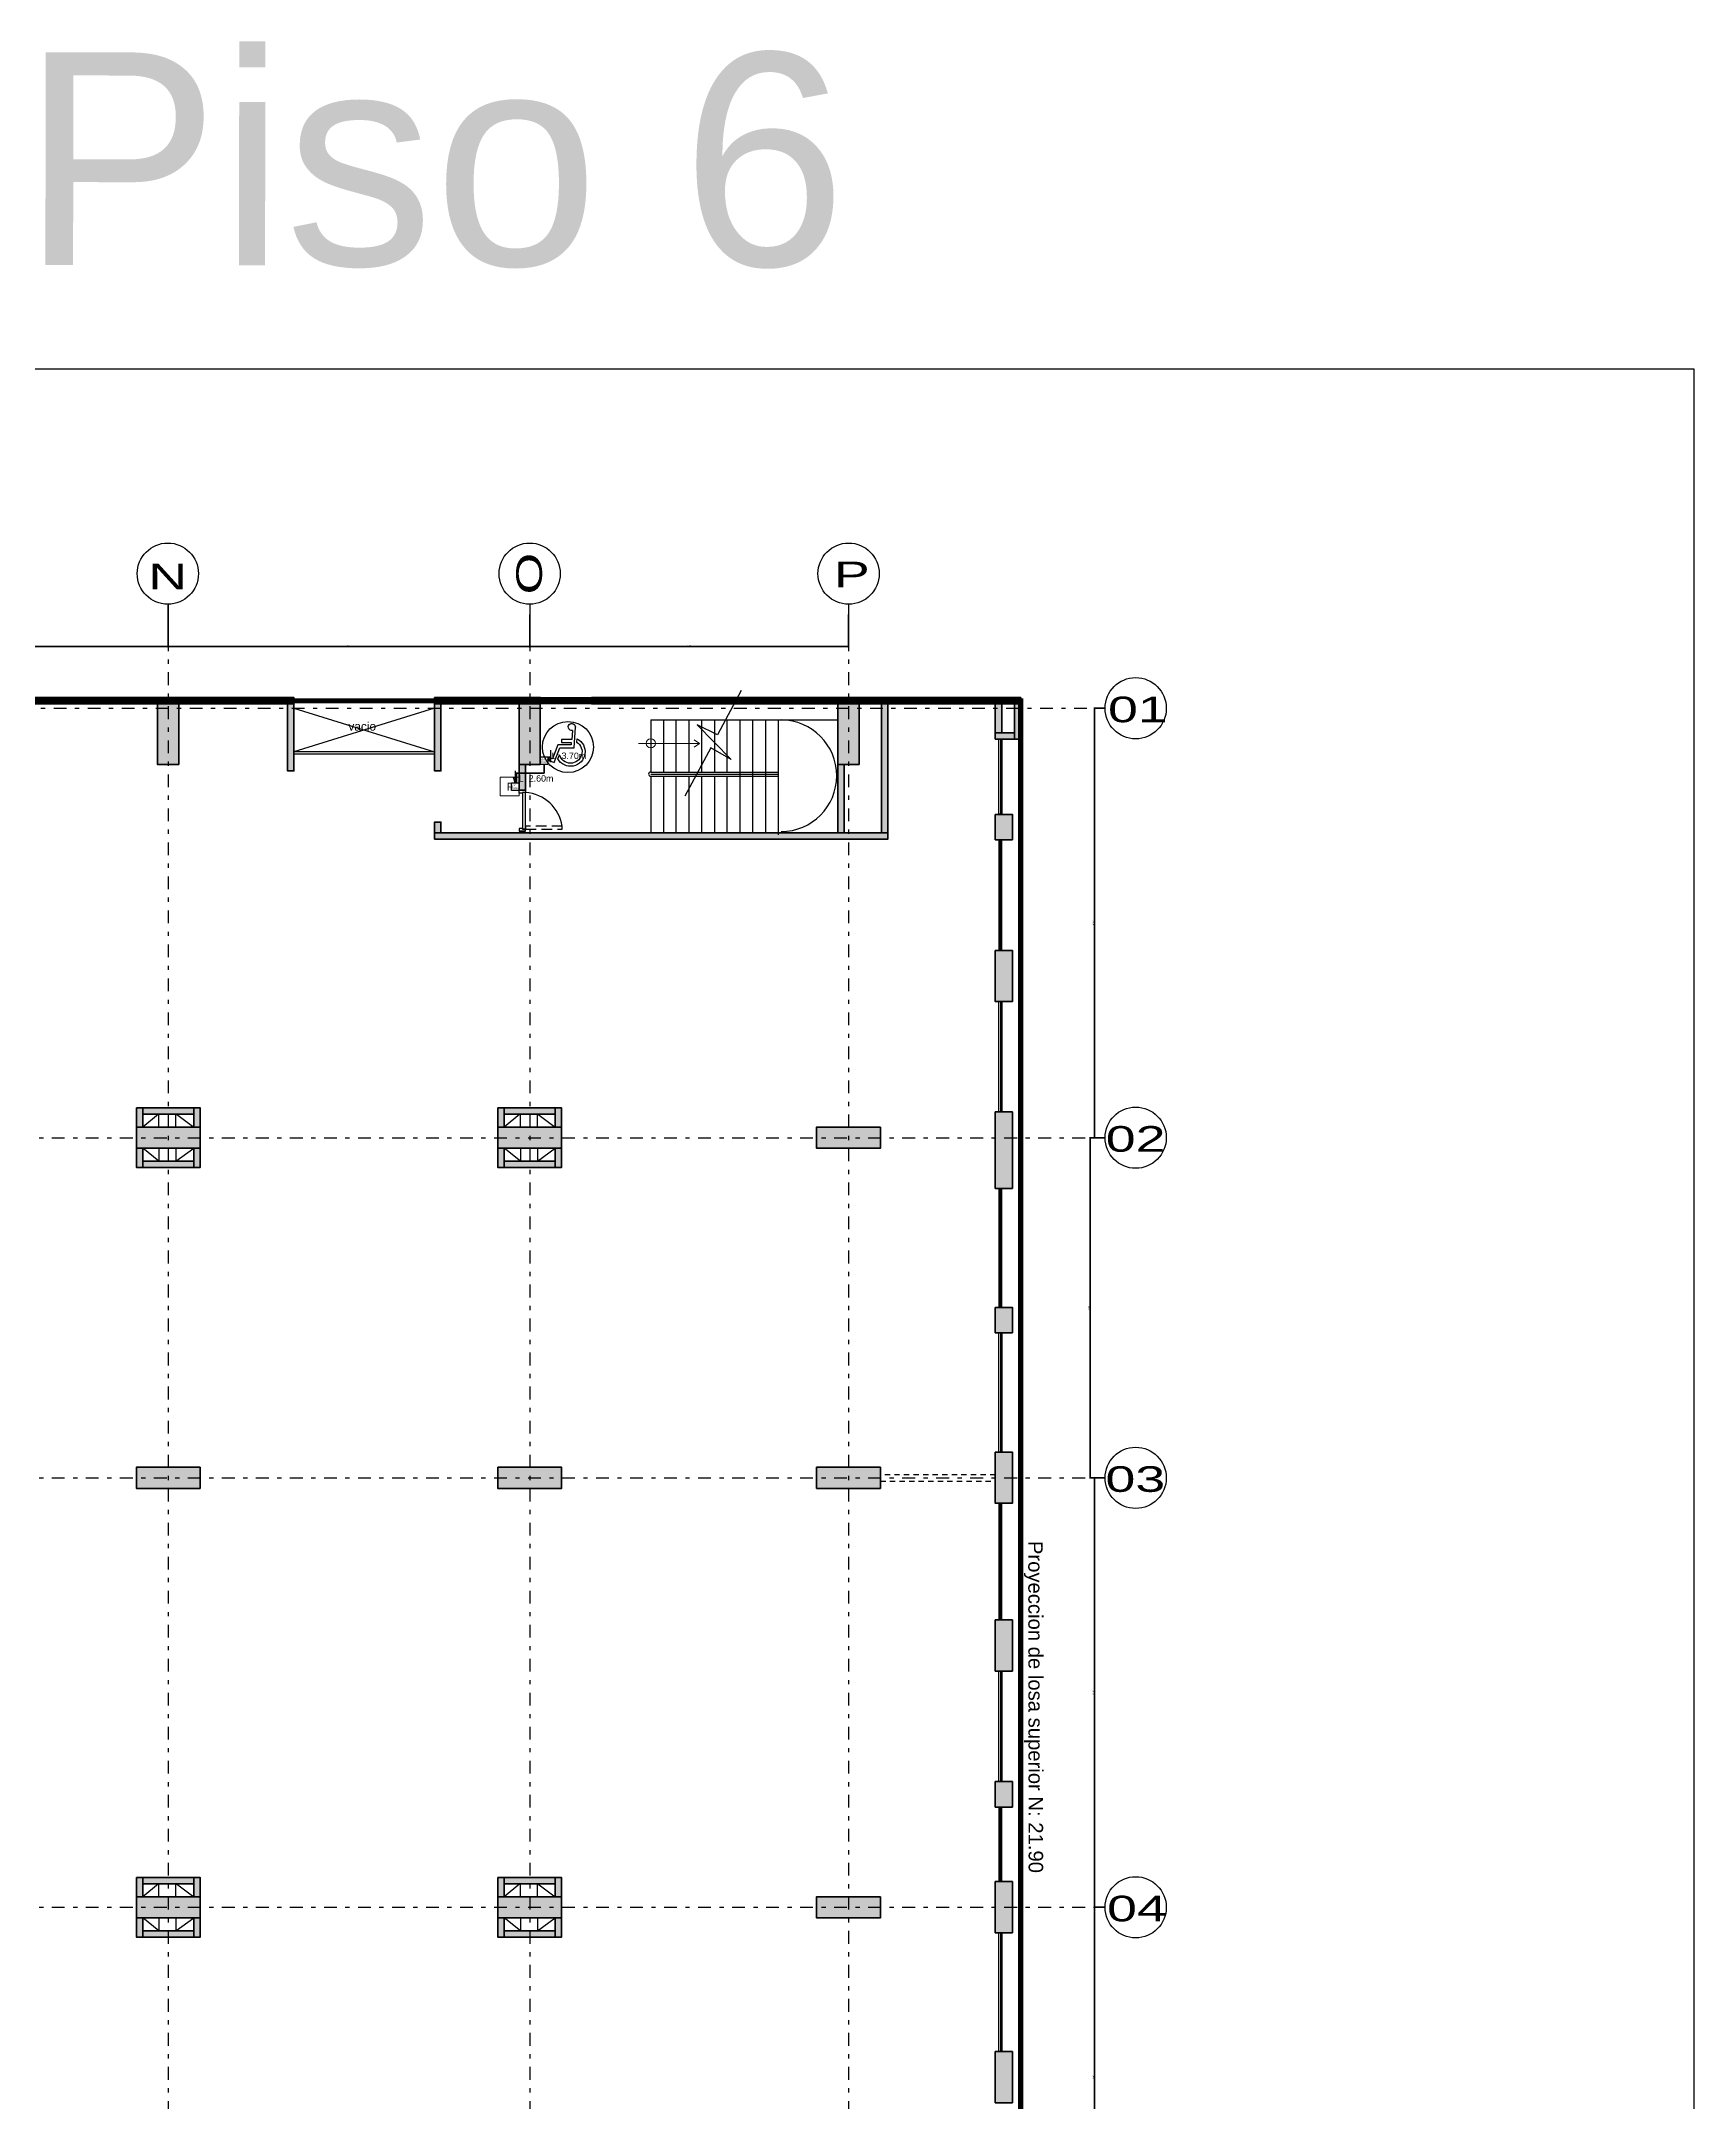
# Model space of a CAD drawing. Header units: millimetres. Extents: x 3781 to 4924, y 1639 to 1721.
# Drawn here: x 4450.88 to 4489.74, y 1671.61 to 1720.09 of the extents above; entities that cross this region are included whole.
import ezdxf
from ezdxf.enums import TextEntityAlignment as Align

# ---------------------------------------------------------------- set-up
doc = ezdxf.new("R2010")
doc.units = ezdxf.units.MM
for name, pattern in [('CENTER', [0.7, 0.3, -0.2, 0, -0.2]), ('DASHED2', [9.525, 6.35, -3.175]), ('HIDDEN', [0.375, 0.25, -0.125]), ('HIDDEN2', [0.1875, 0.125, -0.0625])]:
    doc.linetypes.add(name, pattern=pattern)
doc.layers.get('Defpoints').update_dxf_attribs({"color": 255})
for name, color, linetype in [('1amobla', 2, 'Continuous'), ('_ACHU3', 253, 'Continuous'), ('AREA PARQUEO', 51, 'Continuous'), ('AS_GL DETECCION_PISO 1', 7, 'Continuous'), ('AS_GL DETECCION_PISO 2', 7, 'Continuous'), ('EJE-ESTRUCTURA', 1, 'CENTER'), ('F-2', 2, 'Continuous'), ('GG_LAZO CONTROL DRIVERS', 82, 'Continuous'), ('HACHTCOLUMNA', 250, 'Continuous'), ('JCA_COTAS', 1, 'Continuous'), ('JCA_HATCH 254', 252, 'Continuous'), ('JCA_PROYECCIONES', 1, 'HIDDEN2'), ('JCA_TEXTO1', 2, 'Continuous'), ('JCA_TEXTO2', 3, 'Continuous'), ('LINEA-1', 1, 'Continuous'), ('MUEBLE', 1, 'Continuous'), ('PROYECCION', 1, 'DASHED2'), ('Subdivision', 1, 'Continuous'), ('TEXTO 3', 3, 'Continuous')]:
    doc.layers.add(name, color=color, linetype=linetype)
doc.layers.add('DIM-25', color=1, linetype='Continuous', plot=False)
for name, color, linetype, lineweight in [('Estructura', 6, 'Continuous', 40), ('Muro', 4, 'Continuous', 40), ('TEXTOS', 7, 'Continuous', 20), ('Vidrio', 2, 'Continuous', 30)]:
    doc.layers.add(name, color=color, linetype=linetype, lineweight=lineweight)
doc.styles.add('Arial_400', font='arial.ttf')
doc.styles.add('ROMANS', font='arial.ttf', dxfattribs={"width": 0.7})
doc.styles.get("Standard").update_dxf_attribs({"font": 'arial.ttf'})
doc.styles.add('style2', font='arial.ttf', dxfattribs={"width": 1.5})
doc.dimstyles.new('1-10', dxfattribs={"dimscale": 10, "dimtxt": 0.0037, "dimasz": 0.001, "dimexe": 0.0018, "dimexo": 0.0018, "dimgap": 0.0005, "dimtad": 1, "dimzin": 4, "dimdsep": 46, "dimtxsty": 'ROMANS', "dimblk": 'ARCHTICK', "dimcen": 0.003, "dimdle": 0.0015, "dimclrd": 1, "dimclre": 1, "dimclrt": 4, "dimadec": 0, "dimazin": 0, "dimtfac": 1, "dimtix": 1, "dimtmove": 2, "dimatfit": 3, "dimldrblk": 'flecha', "dimfxl": 1, "dimtolj": 1, "dimtzin": 4, "dimarcsym": 0})

# ---------------------------------------------------------------- blocks, each defined once
blk = doc.blocks.new('_ArchTick')
at = {"color": 0, "linetype": 'ByBlock', "const_width": 0.15}
blk.add_lwpolyline([(-0.5, -0.5), (0.5, 0.5)], dxfattribs=at)
blk = doc.blocks.new('*D50')
at = {"layer": 'Defpoints', "color": 0, "transparency": 16777216}
for p in [(1123.3, -5955.354), (1131.8, -5955.579), (1131.8, -5956.351)]:
    blk.add_point(p, dxfattribs=at)
at = {"layer": 'JCA_COTAS', "color": 1, "lineweight": -2, "transparency": 16777216}
for p, q in [((1123.3, -5955.372), (1123.3, -5956.369)), ((1131.8, -5955.597), (1131.8, -5956.369)), ((1123.285, -5956.351), (1131.815, -5956.351))]:
    blk.add_line(p, q, dxfattribs=at)
at = {"layer": 'JCA_COTAS', "color": 1, "lineweight": -2, "transparency": 16777216, "xscale": 0.01, "yscale": 0.01, "zscale": 0.01, "rotation": 180}
blk.add_blockref('_ArchTick', (1123.3, -5956.351), dxfattribs=at)
at = {"layer": 'JCA_COTAS', "color": 1, "lineweight": -2, "transparency": 16777216, "xscale": 0.01, "yscale": 0.01, "zscale": 0.01}
blk.add_blockref('_ArchTick', (1131.8, -5956.351), dxfattribs=at)
at = {"layer": 'JCA_COTAS', "color": 4, "transparency": 16777216, "insert": (1127.55, -5956.327), "char_height": 0.037, "attachment_point": 5, "style": 'ROMANS'}
blk.add_mtext('\\A1;8.50', dxfattribs=at)
blk = doc.blocks.new('flecha')
at = {"layer": '_ACHU3', "linetype": 'Continuous', "lineweight": 0}
h = blk.add_hatch(color=255, dxfattribs=at)
h.dxf.hatch_style = 1
h.paths.add_polyline_path([(0, 0), (2.4, 0.4), (2.4, 0), (4, 0), (4, 0), (2.4, 0), (2.4, -0.4)])
at = {"layer": '_ACHU3', "linetype": 'Continuous', "lineweight": 0, "flags": 128}
blk.add_lwpolyline([(0, 0), (2.4, 0.4), (2.4, 0), (2.4, 0), (4, 0), (4, 0), (2.4, 0), (2.4, -0.4), (0, 0)], dxfattribs=at)
blk = doc.blocks.new('*D51')
at = {"layer": 'Defpoints', "color": 0, "transparency": 16777216}
for p in [(1131.8, -5955.579), (1139.298, -5955.579), (1139.298, -5956.351)]:
    blk.add_point(p, dxfattribs=at)
at = {"layer": 'JCA_COTAS', "color": 1, "lineweight": -2, "transparency": 16777216}
for p, q in [((1131.8, -5955.597), (1131.8, -5956.369)), ((1139.298, -5955.597), (1139.298, -5956.369)), ((1131.785, -5956.351), (1139.313, -5956.351))]:
    blk.add_line(p, q, dxfattribs=at)
at = {"layer": 'JCA_COTAS', "color": 1, "lineweight": -2, "transparency": 16777216, "xscale": 0.01, "yscale": 0.01, "zscale": 0.01, "rotation": 180}
blk.add_blockref('_ArchTick', (1131.8, -5956.351), dxfattribs=at)
at = {"layer": 'JCA_COTAS', "color": 1, "lineweight": -2, "transparency": 16777216, "xscale": 0.01, "yscale": 0.01, "zscale": 0.01}
blk.add_blockref('_ArchTick', (1139.298, -5956.351), dxfattribs=at)
at = {"layer": 'JCA_COTAS', "color": 4, "transparency": 16777216, "insert": (1135.549, -5956.327), "char_height": 0.037, "attachment_point": 5, "style": 'ROMANS'}
blk.add_mtext('\\A1;7.50', dxfattribs=at)
blk = doc.blocks.new('*D52')
at = {"layer": 'Defpoints', "color": 0, "transparency": 16777216}
for p in [(1115.8, -5955.504), (1123.3, -5955.354), (1115.8, -5956.351)]:
    blk.add_point(p, dxfattribs=at)
at = {"layer": 'JCA_COTAS', "color": 1, "lineweight": -2, "transparency": 16777216}
for p, q in [((1115.8, -5955.522), (1115.8, -5956.369)), ((1123.3, -5955.372), (1123.3, -5956.369)), ((1123.315, -5956.351), (1115.785, -5956.351))]:
    blk.add_line(p, q, dxfattribs=at)
at = {"layer": 'JCA_COTAS', "color": 1, "lineweight": -2, "transparency": 16777216, "xscale": 0.01, "yscale": 0.01, "zscale": 0.01, "rotation": 180}
blk.add_blockref('_ArchTick', (1115.8, -5956.351), dxfattribs=at)
at = {"layer": 'JCA_COTAS', "color": 1, "lineweight": -2, "transparency": 16777216, "xscale": 0.01, "yscale": 0.01, "zscale": 0.01}
blk.add_blockref('_ArchTick', (1123.3, -5956.351), dxfattribs=at)
at = {"layer": 'JCA_COTAS', "color": 4, "transparency": 16777216, "insert": (1119.55, -5956.327), "char_height": 0.037, "attachment_point": 5, "style": 'ROMANS'}
blk.add_mtext('\\A1;7.50', dxfattribs=at)
blk = doc.blocks.new('*D53')
at = {"layer": 'Defpoints', "color": 0, "transparency": 16777216}
for p in [(1145.333, -5975.899), (1145.083, -5985.999), (1145.333, -5985.999)]:
    blk.add_point(p, dxfattribs=at)
at = {"layer": 'JCA_COTAS', "color": 1, "lineweight": -2, "transparency": 16777216}
for p, q in [((1145.315, -5975.899), (1145.065, -5975.899)), ((1145.083, -5975.884), (1145.083, -5986.014)), ((1145.315, -5985.999), (1145.065, -5985.999))]:
    blk.add_line(p, q, dxfattribs=at)
at = {"layer": 'JCA_COTAS', "color": 1, "lineweight": -2, "transparency": 16777216, "xscale": 0.01, "yscale": 0.01, "zscale": 0.01}
for p, rotation in [((1145.083, -5975.899), 90), ((1145.083, -5985.999), 270)]:
    blk.add_blockref('_ArchTick', p, dxfattribs=dict(at, rotation=rotation))
at = {"layer": 'JCA_COTAS', "color": 4, "transparency": 16777216, "insert": (1145.059, -5980.949), "char_height": 0.037, "attachment_point": 5, "rotation": 90, "style": 'ROMANS'}
blk.add_mtext('\\A1;10.10', dxfattribs=at)
blk = doc.blocks.new('*D54')
at = {"layer": 'Defpoints', "color": 0, "transparency": 16777216}
for p in [(1145.333, -5985.999), (1145.083, -5993.999), (1145.333, -5993.999)]:
    blk.add_point(p, dxfattribs=at)
at = {"layer": 'JCA_COTAS', "color": 1, "lineweight": -2, "transparency": 16777216}
for p, q in [((1145.315, -5985.999), (1145.065, -5985.999)), ((1145.083, -5985.984), (1145.083, -5994.014)), ((1145.315, -5993.999), (1145.065, -5993.999))]:
    blk.add_line(p, q, dxfattribs=at)
at = {"layer": 'JCA_COTAS', "color": 1, "lineweight": -2, "transparency": 16777216, "xscale": 0.01, "yscale": 0.01, "zscale": 0.01}
for p, rotation in [((1145.083, -5985.999), 90), ((1145.083, -5993.999), 270)]:
    blk.add_blockref('_ArchTick', p, dxfattribs=dict(at, rotation=rotation))
at = {"layer": 'JCA_COTAS', "color": 4, "transparency": 16777216, "insert": (1145.059, -5989.999), "char_height": 0.037, "attachment_point": 5, "rotation": 90, "style": 'ROMANS'}
blk.add_mtext('\\A1;8.00', dxfattribs=at)
blk = doc.blocks.new('*D57')
at = {"layer": 'Defpoints', "color": 0, "transparency": 16777216}
for p in [(1145.333, -5957.799), (1145.083, -5967.899), (1145.333, -5967.899)]:
    blk.add_point(p, dxfattribs=at)
at = {"layer": 'JCA_COTAS', "color": 1, "lineweight": -2, "transparency": 16777216}
for p, q in [((1145.315, -5957.799), (1145.065, -5957.799)), ((1145.083, -5957.784), (1145.083, -5967.914)), ((1145.315, -5967.899), (1145.065, -5967.899))]:
    blk.add_line(p, q, dxfattribs=at)
at = {"layer": 'JCA_COTAS', "color": 1, "lineweight": -2, "transparency": 16777216, "xscale": 0.01, "yscale": 0.01, "zscale": 0.01}
for p, rotation in [((1145.083, -5957.799), 90), ((1145.083, -5967.899), 270)]:
    blk.add_blockref('_ArchTick', p, dxfattribs=dict(at, rotation=rotation))
at = {"layer": 'JCA_COTAS', "color": 4, "transparency": 16777216, "insert": (1145.059, -5962.849), "char_height": 0.037, "attachment_point": 5, "rotation": 90, "style": 'ROMANS'}
blk.add_mtext('\\A1;10.10', dxfattribs=at)
blk = doc.blocks.new('*D58')
at = {"layer": 'Defpoints', "color": 0, "transparency": 16777216}
for p in [(1145.233, -5967.899), (1144.984, -5975.899), (1145.333, -5975.899)]:
    blk.add_point(p, dxfattribs=at)
at = {"layer": 'JCA_COTAS', "color": 1, "lineweight": -2, "transparency": 16777216}
for p, q in [((1145.215, -5967.899), (1144.966, -5967.899)), ((1144.984, -5967.884), (1144.984, -5975.914)), ((1145.315, -5975.899), (1144.966, -5975.899))]:
    blk.add_line(p, q, dxfattribs=at)
at = {"layer": 'JCA_COTAS', "color": 1, "lineweight": -2, "transparency": 16777216, "xscale": 0.01, "yscale": 0.01, "zscale": 0.01}
for p, rotation in [((1144.984, -5967.899), 90), ((1144.984, -5975.899), 270)]:
    blk.add_blockref('_ArchTick', p, dxfattribs=dict(at, rotation=rotation))
at = {"layer": 'JCA_COTAS', "color": 4, "transparency": 16777216, "insert": (1144.96, -5971.899), "char_height": 0.037, "attachment_point": 5, "rotation": 90, "style": 'ROMANS'}
blk.add_mtext('\\A1;8.00', dxfattribs=at)
blk = doc.blocks.new('discap')
at = {"layer": 'TEXTO 3', "color": 0, "linetype": 'Continuous'}
for p, q in [((-179169, -277469), (-179154, -277610)), ((-178353, -278322), (-178426, -278155))]:
    blk.add_line(p, q, dxfattribs=at)
blk.add_lwpolyline([(-178974, -277120), (-178946, -277498), (-178511, -277498), (-178511, -277624), (-178926, -277624), (-178926, -277730), (-178352, -277730), (-178127, -278321), (-177953, -278254), (-177909, -278371), (-178198, -278488), (-178440, -277852), (-179047, -277852), (-179102, -276980)], dxfattribs=at)
for centre, radius, start, end in [((-178951, -276970), 152, 261.2603, 183.66969), ((-178897, -278025), 619, 116.09541, 331.34503), ((-178897, -278025), 488, 121.7945, 344.57102)]:
    blk.add_arc(centre, radius, start, end, dxfattribs=at)
blk = doc.blocks.new('AS_Manual Pull Station _Addressable_')
at = {"color": 0, "linetype": 'Continuous', "lineweight": 15}
for p, q in [((-0.155, 0.15), (0.14, 0.15)), ((-0.155, -0.145), (-0.155, 0.15)), ((0.14, 0.15), (0.14, -0.145)), ((0.14, -0.145), (-0.155, -0.145))]:
    blk.add_line(p, q, dxfattribs=at)
at = {"color": 0, "linetype": 'Continuous', "lineweight": 15, "style": 'Arial_400'}
blk.add_text('F', height=0.127, dxfattribs=at).set_placement((0, 0), align=Align.MIDDLE_CENTER)
blk = doc.blocks.new('Caja metalica de 12')
at = {"layer": '1amobla', "linetype": 'Continuous', "ltscale": 0.3}
blk.add_lwpolyline([(-1069.691, -2855.357), (-1069.511, -2855.357), (-1069.511, -2855.537), (-1069.691, -2855.537), (-1069.691, -2855.357)], dxfattribs=at)
at = {"layer": '1amobla', "color": 7, "linetype": 'Continuous', "ltscale": 0.3, "insert": (-1069.679, -2855.397), "char_height": 0.04, "width": 0.07916, "attachment_point": 1}
blk.add_mtext('CM 12X12', dxfattribs=at)
blk = doc.blocks.new('Est etapa 3 torre')
at = {"layer": 'HACHTCOLUMNA'}
h = blk.add_hatch(color=256, dxfattribs=at)
h.paths.add_polyline_path([(1123.55, -5959.124), (1123.05, -5959.124), (1123.05, -5957.624), (1123.55, -5957.624)])
h.paths.add_polyline_path([(1116.05, -5959.124), (1115.55, -5959.124), (1115.55, -5957.624), (1116.05, -5957.624)])
h.paths.add_polyline_path([(1139.548, -5959.124), (1139.048, -5959.124), (1139.048, -5957.624), (1139.548, -5957.624)])
h.paths.add_polyline_path([(1132.05, -5959.124), (1131.55, -5959.124), (1131.55, -5957.624), (1132.05, -5957.624)])
h.paths.add_polyline_path([(1140.048, -5967.649), (1140.048, -5968.149), (1138.548, -5968.149), (1138.548, -5967.649)])
h.paths.add_polyline_path([(1124.05, -5967.649), (1124.05, -5968.149), (1122.55, -5968.149), (1122.55, -5967.649)])
h.paths.add_polyline_path([(1131.05, -5967.649), (1131.05, -5968.149), (1132.55, -5968.149), (1132.55, -5967.649)])
h.paths.add_polyline_path([(1115.05, -5967.649), (1115.05, -5968.149), (1116.55, -5968.149), (1116.55, -5967.649)])
h.paths.add_polyline_path([(1140.048, -5975.649), (1140.048, -5976.149), (1138.548, -5976.149), (1138.548, -5975.649)])
h.paths.add_polyline_path([(1124.05, -5975.649), (1124.05, -5976.149), (1122.55, -5976.149), (1122.55, -5975.649)])
h.paths.add_polyline_path([(1131.05, -5975.649), (1131.05, -5976.149), (1132.55, -5976.149), (1132.55, -5975.649)])
h.paths.add_polyline_path([(1115.05, -5975.649), (1115.05, -5976.149), (1116.55, -5976.149), (1116.55, -5975.649)])
h.paths.add_polyline_path([(1140.048, -5985.749), (1140.048, -5986.249), (1138.548, -5986.249), (1138.548, -5985.749)])
h.paths.add_polyline_path([(1124.05, -5985.749), (1124.05, -5986.249), (1122.55, -5986.249), (1122.55, -5985.749)])
h.paths.add_polyline_path([(1131.05, -5985.749), (1131.05, -5986.249), (1132.55, -5986.249), (1132.55, -5985.749)])
h.paths.add_polyline_path([(1115.05, -5985.749), (1115.05, -5986.249), (1116.55, -5986.249), (1116.55, -5985.749)])
h.paths.add_polyline_path([(1140.048, -5993.749), (1140.048, -5994.249), (1138.548, -5994.249), (1138.548, -5993.749)])
h.paths.add_polyline_path([(1124.05, -5993.749), (1124.05, -5994.249), (1122.55, -5994.249), (1122.55, -5993.749)])
h.paths.add_polyline_path([(1131.05, -5993.749), (1131.05, -5994.249), (1132.55, -5994.249), (1132.55, -5993.749)])
h.paths.add_polyline_path([(1115.05, -5993.749), (1115.05, -5994.249), (1116.55, -5994.249), (1116.55, -5993.749)])
h.paths.add_polyline_path([(1132.05, -6003.426), (1131.55, -6003.426), (1131.55, -6004.922), (1132.05, -6004.922)])
h.paths.add_polyline_path([(1138.153, -6003.424), (1139.653, -6003.424), (1139.653, -6003.924), (1138.153, -6003.924)])
h.paths.add_polyline_path([(1116.05, -6004.924), (1116.05, -6003.424), (1115.55, -6003.424), (1115.55, -6004.924)])
h.paths.add_polyline_path([(1123.55, -6004.924), (1123.55, -6003.424), (1123.05, -6003.424), (1123.05, -6004.924)])
h.paths.add_polyline_path([(1139.048, -6011.949), (1139.048, -6009.549), (1139.548, -6009.549), (1139.548, -6011.949)])
h.paths.add_polyline_path([(1131.55, -6009.549), (1131.55, -6011.949), (1132.05, -6011.949), (1132.05, -6009.549)])
h.paths.add_polyline_path([(1123.05, -6009.549), (1123.05, -6011.949), (1123.55, -6011.949), (1123.55, -6009.549)])
h.paths.add_polyline_path([(1116.05, -6009.549), (1116.05, -6011.949), (1115.55, -6011.949), (1115.55, -6009.549)])
at = {"layer": 'EJE-ESTRUCTURA'}
for p, q in [((1123.3, -5955.354), (1123.3, -6014.914)), ((1131.8, -5955.354), (1131.8, -6014.914)), ((1139.298, -5955.354), (1139.298, -6014.914)), ((1139.298, -5955.354), (1139.298, -6014.914)), ((1114.205, -5957.799), (1145.333, -5957.799)), ((1114.163, -5967.899), (1145.333, -5967.899)), ((1114.163, -5975.899), (1145.333, -5975.899)), ((1114.163, -5985.999), (1145.333, -5985.999))]:
    blk.add_line(p, q, dxfattribs=at)
at = {"layer": 'Estructura'}
for points in [[(1123.55, -5959.124), (1123.05, -5959.124), (1123.05, -5957.624), (1123.55, -5957.624)], [(1132.05, -5959.124), (1131.55, -5959.124), (1131.55, -5957.624), (1132.05, -5957.624)], [(1139.548, -5959.124), (1139.048, -5959.124), (1139.048, -5957.624), (1139.548, -5957.624)], [(1124.05, -5967.649), (1124.05, -5968.149), (1122.55, -5968.149), (1122.55, -5967.649)], [(1131.05, -5967.649), (1131.05, -5968.149), (1132.55, -5968.149), (1132.55, -5967.649)], [(1140.048, -5967.649), (1140.048, -5968.149), (1138.548, -5968.149), (1138.548, -5967.649)], [(1124.05, -5975.649), (1124.05, -5976.149), (1122.55, -5976.149), (1122.55, -5975.649)], [(1131.05, -5975.649), (1131.05, -5976.149), (1132.55, -5976.149), (1132.55, -5975.649)], [(1140.048, -5975.649), (1140.048, -5976.149), (1138.548, -5976.149), (1138.548, -5975.649)], [(1124.05, -5985.749), (1124.05, -5986.249), (1122.55, -5986.249), (1122.55, -5985.749)], [(1131.05, -5985.749), (1131.05, -5986.249), (1132.55, -5986.249), (1132.55, -5985.749)], [(1140.048, -5985.749), (1140.048, -5986.249), (1138.548, -5986.249), (1138.548, -5985.749)]]:
    blk.add_lwpolyline(points, close=True, dxfattribs=at)
at = {"layer": 'JCA_TEXTO1', "linetype": 'Continuous'}
for centre in [(1123.29, -5954.634), (1131.8, -5954.634), (1139.301, -5954.634), (1146.053, -5957.799), (1146.053, -5967.899), (1146.053, -5975.899), (1146.053, -5985.999)]:
    blk.add_circle(centre, 0.72, dxfattribs=at)
at = {"layer": 'JCA_TEXTO2', "style": 'style2', "width": 1.5}
for s, height, rotation, p in [('O', 0.603, 90.0293, (1132.089, -5955.124)), ('N', 0.603, 0.0293, (1122.832, -5955.005)), ('P', 0.603, 0.0293, (1138.956, -5954.954)), ('01', 0.6031, 0.0293, (1145.402, -5958.129)), ('02', 0.6031, 0.0293, (1145.349, -5968.229)), ('03', 0.6031, 0.0293, (1145.342, -5976.229)), ('04', 0.6031, 0.0293, (1145.38, -5986.329))]:
    blk.add_text(s, height=height, rotation=rotation, dxfattribs=at).set_placement(p)
at = {"layer": 'JCA_COTAS'}
for base, p1, p2, picture, middle in [((1115.8, -5956.351), (1123.3, -5955.354), (1115.8, -5955.504), '*D52', (1119.55, -5956.327)), ((1131.8, -5956.351), (1123.3, -5955.354), (1131.8, -5955.579), '*D50', (1127.55, -5956.327)), ((1139.298, -5956.351), (1131.8, -5955.579), (1139.298, -5955.579), '*D51', (1135.549, -5956.327))]:
    dim = blk.add_linear_dim(base=base, p1=p1, p2=p2, dimstyle='1-10', dxfattribs=at)
    dim.commit()
    dim.dimension.update_dxf_attribs({"geometry": picture, "text_midpoint": middle})
for base, p1, p2, picture, middle in [((1145.083, -5967.899), (1145.333, -5957.799), (1145.333, -5967.899), '*D57', (1145.059, -5962.849)), ((1144.984, -5975.899), (1145.233, -5967.899), (1145.333, -5975.899), '*D58', (1144.96, -5971.899)), ((1145.083, -5985.999), (1145.333, -5975.899), (1145.333, -5985.999), '*D53', (1145.059, -5980.949)), ((1145.083, -5993.999), (1145.333, -5985.999), (1145.333, -5993.999), '*D54', (1145.059, -5989.999))]:
    dim = blk.add_linear_dim(base=base, p1=p1, p2=p2, angle=90, dimstyle='1-10', dxfattribs=at)
    dim.commit()
    dim.dimension.update_dxf_attribs({"geometry": picture, "text_midpoint": middle})

msp = doc.modelspace()

# ---------------------------------------------------------------- hatches: boundary and pattern name
at = {"layer": 'JCA_HATCH 254'}
h = msp.add_hatch(color=256, dxfattribs=at)
h.paths.add_polyline_path([(4456.82, 1704.653), (4453.615, 1704.653), (4453.615, 1704.503), (4456.67, 1704.503), (4456.67, 1702.929), (4456.82, 1702.929)])
h.paths.add_polyline_path([(4453.615, 1704.503), (4453.615, 1704.653), (4446.615, 1704.653), (4446.615, 1704.503)])
h = msp.add_hatch(color=256, dxfattribs=at)
h.paths.add_polyline_path([(4470.637, 1701.473), (4470.787, 1701.473), (4470.787, 1704.503), (4473.916, 1704.503), (4473.916, 1704.653), (4470.637, 1704.653)])
h.paths.add_polyline_path([(4470.112, 1704.653), (4470.112, 1704.503), (4470.637, 1704.503), (4470.637, 1704.653)])
h.paths.add_polyline_path([(4463.815, 1704.503), (4463.815, 1704.653), (4470.112, 1704.653), (4470.112, 1704.503)])
h.paths.add_polyline_path([(4470.112, 1701.473), (4469.962, 1701.473), (4469.962, 1701.472), (4470.112, 1701.472)])
h.paths.add_polyline_path([(4469.762, 1701.473), (4469.612, 1701.473), (4469.612, 1703.078), (4469.762, 1703.078)])
h.paths.add_polyline_path([(4460.128, 1701.322), (4460.128, 1701.472), (4470.787, 1701.472), (4470.787, 1701.322)])
h.paths.add_polyline_path([(4462.265, 1702.475), (4462.115, 1702.475), (4462.115, 1703.078), (4462.265, 1703.078)])
h.paths.add_polyline_path([(4460.128, 1704.503), (4460.128, 1704.653), (4462.615, 1704.653), (4462.615, 1704.503)])
h.paths.add_polyline_path([(4460.278, 1704.503), (4460.128, 1704.503), (4460.128, 1702.929), (4460.278, 1702.929)])
h.paths.add_polyline_path([(4460.278, 1701.473), (4460.128, 1701.473), (4460.128, 1701.725), (4460.278, 1701.725)])
h = msp.add_hatch(color=256, dxfattribs=at)
h.paths.add_polyline_path([(4473.316, 1703.828), (4473.466, 1703.828), (4473.466, 1704.503), (4473.316, 1704.503)])
h.paths.add_polyline_path([(4473.316, 1701.906), (4473.316, 1701.309), (4473.716, 1701.309), (4473.716, 1701.906)])
h.paths.add_polyline_path([(4473.316, 1698.707), (4473.316, 1697.505), (4473.716, 1697.505), (4473.716, 1698.707)])
h.paths.add_polyline_path([(4473.316, 1664.854), (4473.316, 1663.651), (4473.716, 1663.651), (4473.716, 1664.854)])
h.paths.add_polyline_path([(4473.316, 1672.809), (4473.316, 1671.606), (4473.716, 1671.606), (4473.716, 1672.809)])
h.paths.add_polyline_path([(4473.316, 1679.159), (4473.316, 1678.562), (4473.716, 1678.562), (4473.716, 1679.159)])
h.paths.add_polyline_path([(4473.316, 1682.961), (4473.316, 1681.758), (4473.716, 1681.758), (4473.716, 1682.961)])
h.paths.add_polyline_path([(4473.316, 1690.31), (4473.316, 1689.714), (4473.716, 1689.714), (4473.716, 1690.31)])
h.paths.add_polyline_path([(4473.316, 1694.553), (4473.316, 1694.053)], flags=17)
h.paths.add_polyline_path([(4473.316, 1694.909), (4473.316, 1693.11), (4473.716, 1693.11), (4473.716, 1694.909)])
h.paths.add_polyline_path([(4473.316, 1686.909), (4473.316, 1685.706), (4473.716, 1685.706), (4473.716, 1686.909)])
h.paths.add_polyline_path([(4473.316, 1668.809), (4473.316, 1667.606), (4473.716, 1667.606), (4473.716, 1668.809)])
h.paths.add_polyline_path([(4473.766, 1703.678), (4473.766, 1703.828), (4473.316, 1703.828), (4473.316, 1703.678)])
h.paths.add_polyline_path([(4473.766, 1703.678), (4473.916, 1703.678), (4473.916, 1704.503), (4473.766, 1704.503)])
h.paths.add_polyline_path([(4473.316, 1676.809), (4473.316, 1675.606), (4473.716, 1675.606), (4473.716, 1676.809)])
h = msp.add_hatch(color=256, dxfattribs=at)
h.paths.add_polyline_path([(4453.115, 1695.003), (4453.265, 1695.003), (4453.265, 1694.553), (4453.115, 1694.553)])
h.paths.add_polyline_path([(4453.265, 1695.003), (4453.265, 1694.853), (4454.465, 1694.853), (4454.465, 1695.003)])
h.paths.add_polyline_path([(4454.465, 1695.003), (4454.615, 1695.003), (4454.615, 1694.553), (4454.465, 1694.553)])
h.paths.add_polyline_path([(4461.615, 1695.003), (4461.765, 1695.003), (4461.765, 1694.553), (4461.615, 1694.553)])
h.paths.add_polyline_path([(4461.765, 1695.003), (4461.765, 1694.853), (4462.965, 1694.853), (4462.965, 1695.003)])
h.paths.add_polyline_path([(4462.965, 1695.003), (4463.115, 1695.003), (4463.115, 1694.553), (4462.965, 1694.553)])
h.paths.add_polyline_path([(4453.265, 1693.603), (4453.115, 1693.603), (4453.115, 1694.053), (4453.265, 1694.053)])
h.paths.add_polyline_path([(4454.465, 1693.603), (4454.615, 1693.603), (4454.615, 1694.053), (4454.465, 1694.053)])
h.paths.add_polyline_path([(4453.265, 1693.603), (4453.265, 1693.753), (4454.465, 1693.753), (4454.465, 1693.603)])
h.paths.add_polyline_path([(4461.765, 1693.603), (4461.615, 1693.603), (4461.615, 1694.053), (4461.765, 1694.053)])
h.paths.add_polyline_path([(4462.965, 1693.603), (4463.115, 1693.603), (4463.115, 1694.053), (4462.965, 1694.053)])
h.paths.add_polyline_path([(4461.765, 1693.603), (4461.765, 1693.753), (4462.965, 1693.753), (4462.965, 1693.603)])
h.paths.add_polyline_path([(4453.115, 1676.903), (4453.265, 1676.903), (4453.265, 1676.453), (4453.115, 1676.453)])
h.paths.add_polyline_path([(4453.265, 1676.903), (4453.265, 1676.753), (4454.465, 1676.753), (4454.465, 1676.903)])
h.paths.add_polyline_path([(4454.465, 1676.903), (4454.615, 1676.903), (4454.615, 1676.453), (4454.465, 1676.453)])
h.paths.add_polyline_path([(4461.615, 1676.903), (4461.765, 1676.903), (4461.765, 1676.453), (4461.615, 1676.453)])
h.paths.add_polyline_path([(4461.765, 1676.903), (4461.765, 1676.753), (4462.965, 1676.753), (4462.965, 1676.903)])
h.paths.add_polyline_path([(4462.965, 1676.903), (4463.115, 1676.903), (4463.115, 1676.453), (4462.965, 1676.453)])
h.paths.add_polyline_path([(4453.265, 1675.503), (4453.115, 1675.503), (4453.115, 1675.953), (4453.265, 1675.953)])
h.paths.add_polyline_path([(4454.465, 1675.503), (4454.615, 1675.503), (4454.615, 1675.953), (4454.465, 1675.953)])
h.paths.add_polyline_path([(4453.265, 1675.503), (4453.265, 1675.653), (4454.465, 1675.653), (4454.465, 1675.503)])
h.paths.add_polyline_path([(4461.765, 1675.503), (4461.615, 1675.503), (4461.615, 1675.953), (4461.765, 1675.953)])
h.paths.add_polyline_path([(4462.965, 1675.503), (4463.115, 1675.503), (4463.115, 1675.953), (4462.965, 1675.953)])
h.paths.add_polyline_path([(4461.765, 1675.503), (4461.765, 1675.653), (4462.965, 1675.653), (4462.965, 1675.503)])

# ---------------------------------------------------------------- linework, layer by layer
at = {"layer": '1amobla', "color": 7, "linetype": 'Continuous', "ltscale": 0.3, "true_color": 0xffffff}
msp.add_lwpolyline([(4431.295, 1712.387), (4489.743, 1712.387), (4489.743, 1639.402), (4431.295, 1639.402)], close=True, dxfattribs=at)
for points in [[(4462.615, 1703.259), (4462.795, 1703.259), (4462.795, 1703.079), (4462.615, 1703.079), (4462.615, 1703.259)], [(4462.615, 1703.259), (4462.795, 1703.259), (4462.795, 1703.079), (4462.615, 1703.079), (4462.615, 1703.259)], [(4461.935, 1702.651), (4462.115, 1702.651), (4462.115, 1702.471), (4461.935, 1702.471), (4461.935, 1702.651)], [(4461.935, 1702.651), (4462.115, 1702.651), (4462.115, 1702.471), (4461.935, 1702.471), (4461.935, 1702.651)]]:
    msp.add_lwpolyline(points, dxfattribs=at)
at = {"layer": 'AREA PARQUEO', "color": 2}
for p, q in [((4465.212, 1704.128), (4465.212, 1702.903)), ((4465.212, 1704.128), (4469.612, 1704.128)), ((4465.512, 1704.128), (4465.512, 1702.903)), ((4465.812, 1702.903), (4465.812, 1704.128)), ((4466.112, 1702.903), (4466.112, 1704.128)), ((4466.412, 1702.903), (4466.412, 1704.128)), ((4466.712, 1704.128), (4466.712, 1702.903)), ((4467.012, 1702.903), (4467.012, 1704.128)), ((4467.312, 1701.472), (4467.312, 1704.128)), ((4467.612, 1701.472), (4467.612, 1704.128)), ((4467.912, 1704.128), (4467.912, 1701.472)), ((4468.212, 1704.128), (4468.212, 1701.424)), ((4465.212, 1702.903), (4468.212, 1702.903)), ((4465.212, 1702.853), (4468.212, 1702.853)), ((4465.212, 1702.803), (4465.212, 1701.472)), ((4465.212, 1702.803), (4468.212, 1702.803)), ((4465.512, 1702.803), (4465.512, 1701.472)), ((4465.812, 1701.472), (4465.812, 1702.803)), ((4466.112, 1701.472), (4466.112, 1702.803)), ((4466.412, 1701.472), (4466.412, 1702.803)), ((4466.712, 1702.803), (4466.712, 1701.472)), ((4467.012, 1701.472), (4467.012, 1702.803))]:
    msp.add_line(p, q, dxfattribs=at)
at = {"layer": 'AREA PARQUEO', "color": 252}
msp.add_circle((4463.265, 1703.491), 0.6, dxfattribs=at)
msp.add_circle((4463.265, 1703.491), 0.6, dxfattribs=at)
at = {"layer": 'AREA PARQUEO', "color": 2}
msp.add_arc((4465.212, 1702.853), 0.05, 90, 270, dxfattribs=at)
at = {"layer": 'AS_GL DETECCION_PISO 2', "color": 5, "linetype": 'Continuous', "lineweight": 50}
for points in [[(4462.181, 1702.879), (4462.051, 1702.879), (4462.051, 1702.651)], [(4462.705, 1703.079), (4462.705, 1702.879), (4462.181, 1702.879)]]:
    msp.add_lwpolyline(points, dxfattribs=at)
at = {"layer": 'Defpoints', "ltscale": 5, "const_width": 0.12}
msp.add_lwpolyline([(4442.321, 1704.578), (4473.913, 1704.578), (4473.913, 1650.103), (4442.321, 1650.103)], close=True, dxfattribs=at)
at = {"layer": 'DIM-25'}
msp.add_arc((4462.195, 1701.479), 0.948, 8.9952, 85.6635, dxfattribs=at)
at = {"layer": 'F-2'}
for points in [[(4462.199, 1702.407), (4462.117, 1702.407), (4462.117, 1702.475), (4462.267, 1702.475), (4462.267, 1702.424), (4462.199, 1702.424), (4462.199, 1702.407)], [(4462.25, 1702.482), (4462.25, 1702.475), (4462.134, 1702.475), (4462.134, 1702.482)], [(4462.199, 1701.576), (4462.117, 1701.576), (4462.117, 1701.509), (4462.267, 1701.509), (4462.267, 1701.559), (4462.199, 1701.559), (4462.199, 1701.576)], [(4462.25, 1701.492), (4462.25, 1701.509), (4462.134, 1701.509), (4462.134, 1701.492)]]:
    msp.add_lwpolyline(points, dxfattribs=at)
msp.add_lwpolyline([(4462.199, 1701.559), (4462.267, 1701.559), (4462.267, 1702.424), (4462.199, 1702.424)], close=True, dxfattribs=at)
at = {"layer": 'GG_LAZO CONTROL DRIVERS', "ltscale": 0.3}
for points in [[(4462.851, 1703.417), (4462.851, 1703.133), (4462.807, 1703.259), (4462.851, 1703.259)], [(4462.025, 1702.934), (4462.025, 1702.651), (4461.981, 1702.777), (4462.025, 1702.777)]]:
    msp.add_lwpolyline(points, dxfattribs=at)
at = {"layer": 'JCA_HATCH 254'}
for p, q in [((4453.632, 1694.853), (4453.265, 1694.553)), ((4453.645, 1694.553), (4453.645, 1694.853)), ((4454.045, 1694.553), (4454.045, 1694.853)), ((4454.058, 1694.853), (4454.465, 1694.553)), ((4462.132, 1694.853), (4461.765, 1694.553)), ((4462.145, 1694.553), (4462.145, 1694.853)), ((4462.545, 1694.553), (4462.545, 1694.853)), ((4462.558, 1694.853), (4462.965, 1694.553)), ((4453.645, 1693.753), (4453.265, 1694.053)), ((4453.645, 1694.053), (4453.645, 1693.753)), ((4454.045, 1694.053), (4454.045, 1693.753)), ((4454.045, 1693.753), (4454.465, 1694.053)), ((4462.145, 1693.753), (4461.765, 1694.053)), ((4462.145, 1694.053), (4462.145, 1693.753)), ((4462.545, 1694.053), (4462.545, 1693.753)), ((4462.545, 1693.753), (4462.965, 1694.053)), ((4453.632, 1676.753), (4453.265, 1676.453)), ((4453.645, 1676.453), (4453.645, 1676.753)), ((4454.045, 1676.453), (4454.045, 1676.753)), ((4454.058, 1676.753), (4454.465, 1676.453)), ((4462.132, 1676.753), (4461.765, 1676.453)), ((4462.145, 1676.453), (4462.145, 1676.753)), ((4462.545, 1676.453), (4462.545, 1676.753)), ((4462.558, 1676.753), (4462.965, 1676.453)), ((4453.645, 1675.653), (4453.265, 1675.953)), ((4453.645, 1675.953), (4453.645, 1675.653)), ((4454.045, 1675.953), (4454.045, 1675.653)), ((4454.045, 1675.653), (4454.465, 1675.953)), ((4462.145, 1675.653), (4461.765, 1675.953)), ((4462.145, 1675.953), (4462.145, 1675.653)), ((4462.545, 1675.953), (4462.545, 1675.653)), ((4462.545, 1675.653), (4462.965, 1675.953))]:
    msp.add_line(p, q, dxfattribs=at)
at = {"layer": 'JCA_PROYECCIONES'}
msp.add_line((4473.913, 1704.503), (4473.913, 1651.857), dxfattribs=at)
msp.add_lwpolyline([(4473.316, 1686.228), (4473.316, 1686.378), (4470.612, 1686.378), (4470.612, 1686.228)], close=True, dxfattribs=at)
at = {"layer": 'LINEA-1'}
msp.add_lwpolyline([(4467.339, 1704.82), (4466.783, 1703.777), (4466.303, 1704.015), (4467.101, 1703.201), (4466.622, 1703.474), (4466.014, 1702.332)], dxfattribs=at)
at = {"layer": 'MUEBLE', "color": 1, "linetype": 'HIDDEN'}
msp.add_lwpolyline([(4462.267, 1701.627), (4462.267, 1701.559), (4463.132, 1701.559), (4463.132, 1701.627)], close=True, dxfattribs=at)
at = {"layer": 'Muro'}
for points in [[(4456.82, 1704.503), (4456.82, 1704.653), (4442.321, 1704.653), (4442.321, 1704.503)], [(4456.82, 1704.503), (4456.67, 1704.503), (4456.67, 1702.929), (4456.82, 1702.929)], [(4460.128, 1704.503), (4460.128, 1704.653), (4462.615, 1704.653), (4462.615, 1704.503)], [(4460.278, 1704.503), (4460.128, 1704.503), (4460.128, 1702.929), (4460.278, 1702.929)], [(4463.815, 1704.503), (4463.815, 1704.653), (4473.913, 1704.653), (4473.913, 1704.503)], [(4470.637, 1701.473), (4470.787, 1701.473), (4470.787, 1704.503), (4470.637, 1704.503)], [(4473.316, 1703.828), (4473.466, 1703.828), (4473.466, 1704.503), (4473.316, 1704.503)], [(4473.766, 1703.678), (4473.916, 1703.678), (4473.916, 1704.503), (4473.766, 1704.503)], [(4473.766, 1703.678), (4473.766, 1703.828), (4473.316, 1703.828), (4473.316, 1703.678)], [(4462.265, 1702.475), (4462.115, 1702.475), (4462.115, 1703.078), (4462.265, 1703.078)], [(4469.762, 1701.473), (4469.612, 1701.473), (4469.612, 1703.078), (4469.762, 1703.078)], [(4473.316, 1701.906), (4473.316, 1701.309), (4473.716, 1701.309), (4473.716, 1701.906)], [(4460.278, 1701.473), (4460.128, 1701.473), (4460.128, 1701.725), (4460.278, 1701.725)], [(4460.128, 1701.322), (4460.128, 1701.472), (4470.787, 1701.472), (4470.787, 1701.322)], [(4473.316, 1698.707), (4473.316, 1697.505), (4473.716, 1697.505), (4473.716, 1698.707)], [(4453.115, 1695.003), (4453.265, 1695.003), (4453.265, 1694.553), (4453.115, 1694.553)], [(4453.265, 1695.003), (4453.265, 1694.853), (4454.465, 1694.853), (4454.465, 1695.003)], [(4454.465, 1695.003), (4454.615, 1695.003), (4454.615, 1694.553), (4454.465, 1694.553)], [(4461.615, 1695.003), (4461.765, 1695.003), (4461.765, 1694.553), (4461.615, 1694.553)], [(4461.765, 1695.003), (4461.765, 1694.853), (4462.965, 1694.853), (4462.965, 1695.003)], [(4462.965, 1695.003), (4463.115, 1695.003), (4463.115, 1694.553), (4462.965, 1694.553)], [(4473.316, 1694.909), (4473.316, 1693.11), (4473.716, 1693.11), (4473.716, 1694.909)], [(4453.265, 1693.603), (4453.115, 1693.603), (4453.115, 1694.053), (4453.265, 1694.053)], [(4454.465, 1693.603), (4454.615, 1693.603), (4454.615, 1694.053), (4454.465, 1694.053)], [(4461.765, 1693.603), (4461.615, 1693.603), (4461.615, 1694.053), (4461.765, 1694.053)], [(4462.965, 1693.603), (4463.115, 1693.603), (4463.115, 1694.053), (4462.965, 1694.053)], [(4453.265, 1693.603), (4453.265, 1693.753), (4454.465, 1693.753), (4454.465, 1693.603)], [(4461.765, 1693.603), (4461.765, 1693.753), (4462.965, 1693.753), (4462.965, 1693.603)], [(4473.316, 1686.909), (4473.316, 1685.706), (4473.716, 1685.706), (4473.716, 1686.909)], [(4453.115, 1676.903), (4453.265, 1676.903), (4453.265, 1676.453), (4453.115, 1676.453)], [(4453.265, 1676.903), (4453.265, 1676.753), (4454.465, 1676.753), (4454.465, 1676.903)], [(4454.465, 1676.903), (4454.615, 1676.903), (4454.615, 1676.453), (4454.465, 1676.453)], [(4461.615, 1676.903), (4461.765, 1676.903), (4461.765, 1676.453), (4461.615, 1676.453)], [(4461.765, 1676.903), (4461.765, 1676.753), (4462.965, 1676.753), (4462.965, 1676.903)], [(4462.965, 1676.903), (4463.115, 1676.903), (4463.115, 1676.453), (4462.965, 1676.453)], [(4473.316, 1676.809), (4473.316, 1675.606), (4473.716, 1675.606), (4473.716, 1676.809)], [(4453.265, 1675.503), (4453.115, 1675.503), (4453.115, 1675.953), (4453.265, 1675.953)], [(4453.265, 1675.503), (4453.265, 1675.653), (4454.465, 1675.653), (4454.465, 1675.503)], [(4454.465, 1675.503), (4454.615, 1675.503), (4454.615, 1675.953), (4454.465, 1675.953)], [(4461.765, 1675.503), (4461.615, 1675.503), (4461.615, 1675.953), (4461.765, 1675.953)], [(4461.765, 1675.503), (4461.765, 1675.653), (4462.965, 1675.653), (4462.965, 1675.503)], [(4462.965, 1675.503), (4463.115, 1675.503), (4463.115, 1675.953), (4462.965, 1675.953)]]:
    msp.add_lwpolyline(points, close=True, dxfattribs=at)
at = {"layer": 'Muro', "elevation": 0}
for points in [[(4473.316, 1690.31), (4473.316, 1689.714), (4473.716, 1689.714), (4473.716, 1690.31)], [(4473.316, 1682.961), (4473.316, 1681.758), (4473.716, 1681.758), (4473.716, 1682.961)], [(4473.316, 1679.159), (4473.316, 1678.562), (4473.716, 1678.562), (4473.716, 1679.159)], [(4473.316, 1672.809), (4473.316, 1671.606), (4473.716, 1671.606), (4473.716, 1672.809)]]:
    msp.add_lwpolyline(points, close=True, dxfattribs=at)
at = {"layer": 'PROYECCION'}
for p, q in [((4456.82, 1704.403), (4460.128, 1703.378)), ((4460.128, 1704.403), (4456.82, 1703.378))]:
    msp.add_line(p, q, dxfattribs=at)
msp.add_arc((4468.274, 1702.815), 1.312, 270.338, 89.662, dxfattribs=at)
at = {"layer": 'Subdivision'}
msp.add_line((4463.815, 1704.503), (4461.574, 1704.503), dxfattribs=at)
at = {"layer": 'TEXTOS'}
for points in [[(4464.92, 1703.577), (4466.362, 1703.577), (4466.232, 1703.663)], [(4464.92, 1703.577), (4466.362, 1703.577), (4466.232, 1703.49)]]:
    msp.add_lwpolyline(points, dxfattribs=at)
msp.add_circle((4465.212, 1703.577), 0.109, dxfattribs=at)
at = {"layer": 'Vidrio'}
msp.add_line((4462.617, 1704.653), (4463.815, 1704.653), dxfattribs=at)
for points in [[(4462.615, 1704.593), (4462.615, 1704.543), (4463.812, 1704.543), (4463.812, 1704.593)], [(4460.128, 1703.327), (4460.128, 1703.378), (4456.82, 1703.378), (4456.82, 1703.327)], [(4473.471, 1703.678), (4473.471, 1701.908), (4473.396, 1701.908), (4473.397, 1703.678)], [(4473.434, 1703.678), (4473.434, 1701.908), (4473.396, 1701.908), (4473.397, 1703.678)], [(4473.471, 1698.707), (4473.471, 1701.309), (4473.396, 1701.309), (4473.396, 1698.707)], [(4473.434, 1698.707), (4473.434, 1701.309), (4473.396, 1701.309), (4473.396, 1698.707)], [(4473.471, 1697.504), (4473.471, 1694.909), (4473.396, 1694.909), (4473.396, 1697.504)], [(4473.434, 1697.504), (4473.434, 1694.909), (4473.396, 1694.909), (4473.396, 1697.504)], [(4473.471, 1690.31), (4473.471, 1693.11), (4473.396, 1693.11), (4473.396, 1690.31)], [(4473.434, 1690.31), (4473.434, 1693.11), (4473.396, 1693.11), (4473.396, 1690.31)], [(4473.471, 1689.714), (4473.471, 1686.909), (4473.396, 1686.909), (4473.396, 1689.714)], [(4473.434, 1689.714), (4473.434, 1686.909), (4473.396, 1686.909), (4473.396, 1689.714)], [(4473.471, 1682.961), (4473.471, 1685.706), (4473.396, 1685.706), (4473.396, 1682.961)], [(4473.434, 1682.961), (4473.434, 1685.706), (4473.396, 1685.706), (4473.396, 1682.961)], [(4473.471, 1681.758), (4473.471, 1679.159), (4473.396, 1679.159), (4473.396, 1681.758)], [(4473.434, 1681.758), (4473.434, 1679.159), (4473.396, 1679.159), (4473.396, 1681.758)], [(4473.471, 1676.809), (4473.471, 1678.56), (4473.396, 1678.56), (4473.396, 1676.809)], [(4473.434, 1676.809), (4473.434, 1678.56), (4473.396, 1678.56), (4473.396, 1676.809)], [(4473.471, 1675.606), (4473.471, 1672.809), (4473.396, 1672.809), (4473.396, 1675.606)], [(4473.434, 1675.606), (4473.434, 1672.809), (4473.396, 1672.809), (4473.396, 1675.606)]]:
    msp.add_lwpolyline(points, close=True, dxfattribs=at)

# ---------------------------------------------------------------- block references
at = {"layer": '1amobla', "color": 7, "linetype": 'Continuous', "true_color": 0xffffff}
for p in [(5532.306, 4558.615), (5531.626, 4558.007)]:
    msp.add_blockref('Caja metalica de 12', p, dxfattribs=at)
at = {"layer": 'AREA PARQUEO', "color": 252, "xscale": -0.00055120696621, "yscale": 0.00055120696621, "zscale": 0.0005512069662100001, "rotation": 359.999999975327}
msp.add_blockref('discap', (4364.717, 1856.628), dxfattribs=at)
at = {"layer": 'AS_GL DETECCION_PISO 1', "color": 6, "linetype": 'Continuous', "xscale": 1.5, "yscale": 1.5, "zscale": 1.5}
msp.add_blockref('AS_Manual Pull Station _Addressable_', (4461.904, 1702.557), dxfattribs=at)
at = {"layer": 'Muro'}
msp.add_blockref('Est etapa 3 torre', (3330.564, 7662.202), dxfattribs=at)

# ---------------------------------------------------------------- texts
at = {"layer": '1amobla', "color": 7, "linetype": 'Continuous', "ltscale": 0.3, "true_color": 0xffffff, "char_height": 0.04, "width": 0.07916, "attachment_point": 1}
for insert in [(4462.627, 1703.218), (4461.947, 1702.61)]:
    msp.add_mtext('CM 12X12', dxfattribs=dict(at, insert=insert))
at = {"layer": 'Defpoints', "color": 3}
msp.add_text('Piso 6', height=5, rotation=359.9331, dxfattribs=at).set_placement((4450.402, 1714.829))
at = {"layer": 'TEXTOS'}
for s, height, rotation, p in [('vacio', 0.2, 359.9331, (4458.1, 1703.878)), ('L: 3.70m', 0.15, 359.9331, (4462.88, 1703.211)), ('L: 2.60m', 0.15, 359.9331, (4462.108, 1702.679)), ('Proyeccion de losa superior N: 21.90', 0.34095, 270.0669, (4474.09, 1684.82))]:
    msp.add_text(s, height=height, rotation=rotation, dxfattribs=at).set_placement(p)

doc.saveas('drawing.dxf')
